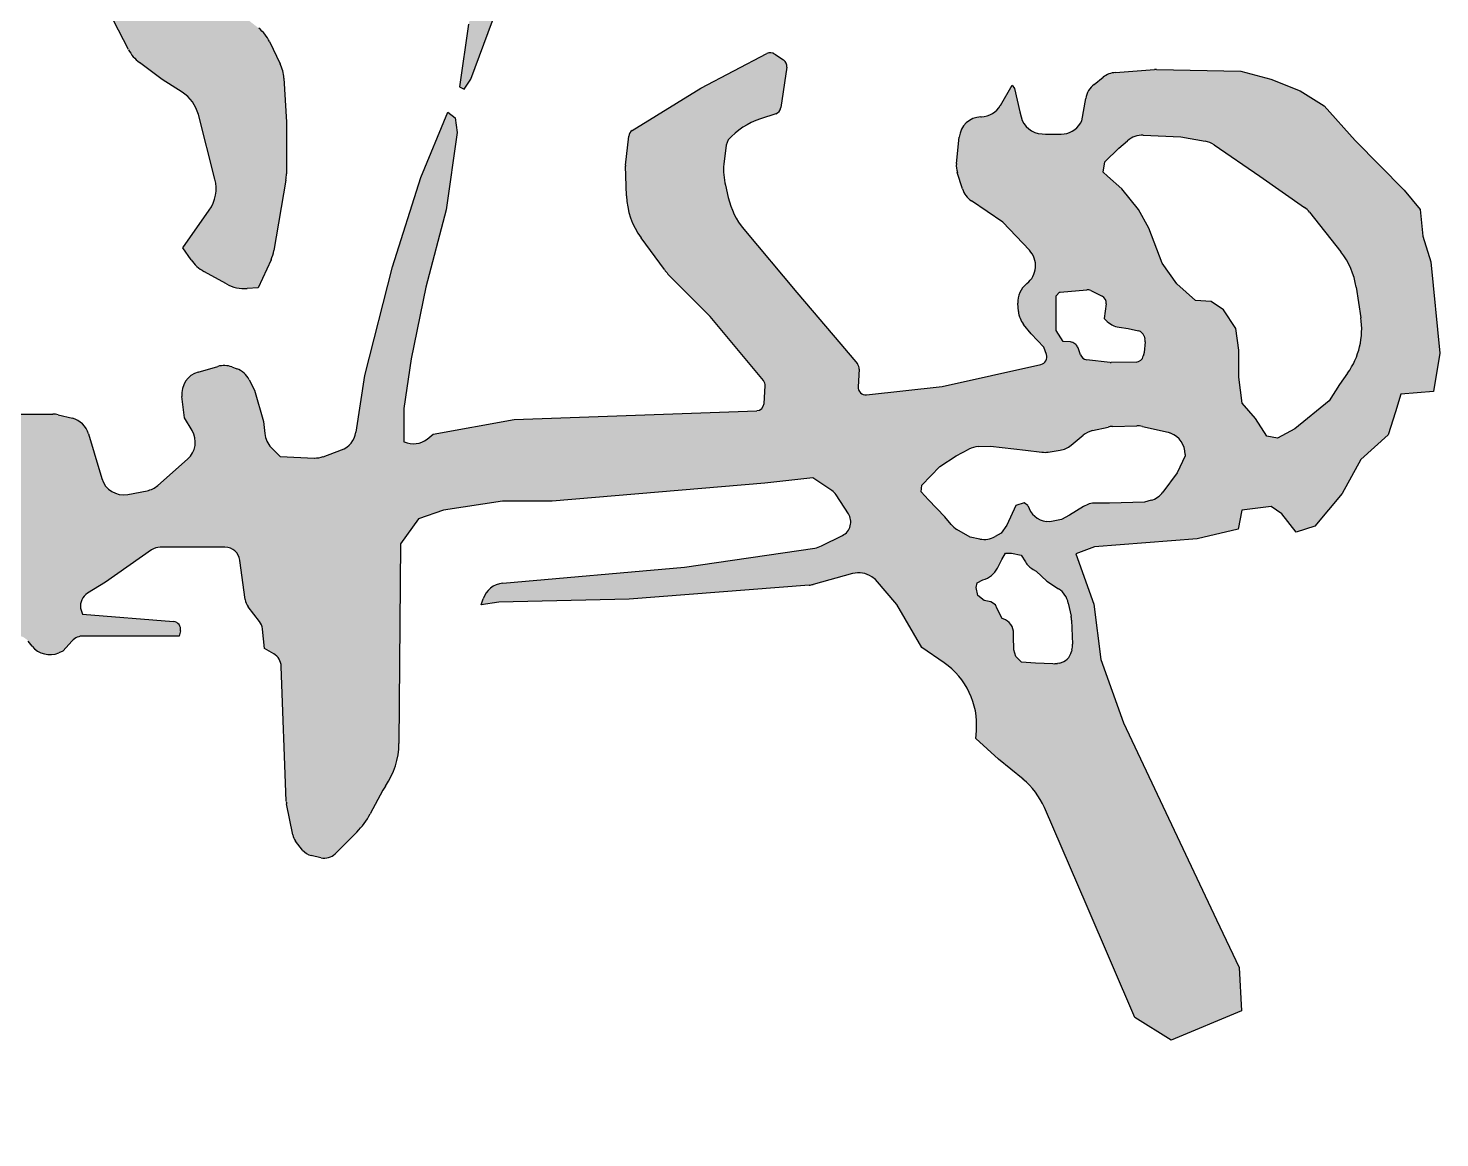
# Model space of a CAD drawing. Extents: x 1036631 to 1215829, y 649019 to 896649.
# Drawn here: x 1153888.8 to 1154285.7, y 812659.8 to 812971.8 of the extents above; entities that cross this region are included whole.
import ezdxf

# ---------------------------------------------------------------- set-up
doc = ezdxf.new("R2010")
doc.units = 0
doc.header["$LTSCALE"] = 1000
doc.header["$MEASUREMENT"] = 0
doc.layers.add('签名', color=7, linetype='Continuous')

msp = doc.modelspace()

# ---------------------------------------------------------------- hatches: boundary and pattern name
at = {"layer": '签名'}
h = msp.add_hatch(color=4, dxfattribs=at)
h.paths.add_polyline_path([(1153819.82, 813281.58), (1153833.37, 813279.76), (1153840.92, 813276.89), (1153847.18, 813273.51), (1153849.26, 813269.34), (1153849.78, 813264.4), (1153850.04, 813259.97), (1153850.04, 813258.93), (1153852.39, 813261.02), (1153855.77, 813266.22), (1153859.68, 813272.21), (1153858.12, 813278.97), (1153856.29, 813281.71, 0.161293), (1153845.76, 813289.93), (1153841.44, 813291.47), (1153824.77, 813296.41), (1153802.6, 813301.83, -0.055927), (1153798.15, 813303.46), (1153788.66, 813308.21, -0.036786), (1153785.98, 813309.8), (1153780.65, 813313.53, 0.116967), (1153771.53, 813317.14, 0.125161), (1153770.5, 813316.96), (1153765.02, 813314.45, 0.089225), (1153764.41, 813314.02, -0.045924), (1153764.7, 813314.27), (1153761.4, 813312, 0.195275), (1153760.52, 813310.66), (1153760.18, 813308.94, 0.293872), (1153761.02, 813306.8), (1153764.6, 813304.22), (1153768.24, 813302.92), (1153772.15, 813299.01), (1153773.48, 813289.71, 0.040442), (1153773.45, 813289.37, 0.74192), (1153777.34, 813288.19), (1153778.66, 813290.17), (1153784.39, 813291.99), (1153790.13, 813290.95), (1153794.55, 813287.82), (1153799.54, 813283.55, 0.146226), (1153800.65, 813283.06), (1153810.18, 813281.84)])
h.paths.add_polyline_path([(1153977.49, 813051.26, -0.224051), (1153981.45, 813043.1), (1153981.66, 813024.84, 0.252735), (1153986.56, 813016.01), (1153990.91, 813013.23), (1153995.09, 813013.64, 0.405395), (1154004.63, 813024.95), (1154003.9, 813035.43), (1154011.98, 813037.74), (1154014.29, 813038.89), (1154006.5, 813043.21), (1154005.05, 813048.98), (1154005.29, 813059.46, 0.116113), (1154004.28, 813064.22), (1153998.99, 813075.44, 0.062977), (1153997.56, 813077.69), (1153991.39, 813085.14, 0.230474), (1153982.92, 813088.98), (1153975.04, 813088.77), (1153972.54, 813088.11, 0.141943), (1153967.46, 813085.08), (1153960.64, 813077.74, 0.175293), (1153957.8, 813071.09), (1153957.73, 813069.74), (1153958.6, 813065.99), (1153959.17, 813065.99)])
h.paths.add_polyline_path([(1153960.7, 812957.81, 0.097987), (1153959.67, 812961.8), (1153956.67, 812968.05, 0.115547), (1153953.63, 812971.83), (1153942.28, 812980.69), (1153929.39, 812986.92), (1153923.24, 812987.03), (1153917.75, 812984.01), (1153912.76, 812974.04), (1153917.05, 812965.8, 0.112428), (1153920.1, 812962.2), (1153926.48, 812957.42), (1153932.08, 812953.86, -0.190711), (1153936.67, 812947.53), (1153941.32, 812929.38, -0.218827), (1153939.73, 812920.65), (1153932.3, 812910.05), (1153934.63, 812906.68, 0.115033), (1153938.21, 812903.44), (1153944.53, 812899.93, 0.14431), (1153950.4, 812898.62), (1153953.51, 812898.83), (1153957.1, 812906.71, 0.064737), (1153957.9, 812909.33), (1153961.26, 812929.11, 0.042109), (1153961.41, 812930.89), (1153961.41, 812945.37)])
h.paths.add_polyline_path([(1153861.5, 812704.86, 0.133698), (1153862.8, 812706.67), (1153865.1, 812712.82), (1153864.85, 812719.56), (1153864.85, 812722.13), (1153862.77, 812723.35), (1153858.11, 812723.6), (1153849.54, 812723.47), (1153845.58, 812723.85, -0.296761), (1153841.96, 812726.74), (1153841.08, 812729.35), (1153839, 812729.35), (1153837.07, 812726.36, -0.111035), (1153835.74, 812725.05), (1153833, 812723.35), (1153828.18, 812718.02, -0.159662), (1153825.88, 812716.71), (1153822.46, 812716.01), (1153813.89, 812716.74), (1153813.79, 812716.29), (1153813.6, 812712.18), (1153813.99, 812708.66), (1153816.93, 812705.52), (1153821.43, 812701.02), (1153823.98, 812701.21), (1153826.53, 812703.17), (1153828.68, 812702.39), (1153830.84, 812699.65), (1153831.62, 812695.34), (1153831.07, 812684.68, 0.22558), (1153832.47, 812681.31), (1153837.31, 812676.93), (1153839.46, 812677.33), (1153844.36, 812683.79), (1153850.08, 812688.93, 0.121444), (1153851.23, 812690.61), (1153853.95, 812697.97, -0.134274), (1153855.26, 812699.79)])
h = msp.add_hatch(color=4, dxfattribs=at)
h.paths.add_polyline_path([(1154057.65, 812941.47, -0.231178), (1154058.65, 812943.05), (1154077.96, 812954.93), (1154096.53, 812964.69, -0.274551), (1154098.7, 812964.58), (1154101.19, 812962.92, -0.290357), (1154102.11, 812960.84), (1154100.43, 812949.49, -0.282713), (1154099, 812947.78), (1154094.68, 812946.34, 0.12974), (1154085.61, 812940.41), (1154085.07, 812938.97), (1154084.36, 812933.61, 0.07073), (1154084.85, 812927.65), (1154085.64, 812924.19, 0.118418), (1154090.04, 812915.29), (1154104.9, 812897.47), (1154117.33, 812882.98), (1154121.97, 812877.42, -0.191696), (1154122.46, 812875.92), (1154122.15, 812871, 0.465128), (1154124.5, 812868.76), (1154145.83, 812871.07), (1154173.54, 812877.28, 0.44834), (1154175.09, 812880.05), (1154174.35, 812882.15), (1154170.86, 812885.89), (1154168.68, 812888.54, -0.157491), (1154167.24, 812892.18), (1154167.09, 812894.51, -0.24693), (1154169.5, 812899.93), (1154169.63, 812900.02, 0.440579), (1154170.32, 812909.4), (1154162.88, 812917.29), (1154154.01, 812923.27, -0.170294), (1154151.49, 812926.65), (1154150.05, 812931.24, -0.102372), (1154149.8, 812933.81), (1154150.58, 812941.19, -0.373734), (1154156.69, 812946.9), (1154156.83, 812946.9, 0.254103), (1154162.07, 812949.99), (1154165.44, 812955.78), (1154166.14, 812954.88), (1154167.59, 812948.36), (1154167.96, 812946.9, 0.331647), (1154173.87, 812942.09), (1154174.86, 812942.04), (1154179.23, 812942.04, 0.263355), (1154184.7, 812945.13), (1154185.08, 812945.78), (1154186.17, 812952.1, -0.184975), (1154188.5, 812956.02), (1154191.04, 812958.03, -0.149598), (1154194.51, 812959.39), (1154205.79, 812960.24), (1154229.73, 812959.74), (1154238.21, 812957.49), (1154246.44, 812954.25), (1154253.18, 812950.02), (1154261.91, 812940.3), (1154275.72, 812926.32), (1154280.21, 812920.84), (1154280.95, 812913.36), (1154283.2, 812906.14), (1154285.7, 812880.41), (1154283.95, 812869.69), (1154274.72, 812868.95), (1154273.23, 812863.96), (1154271.23, 812857.48), (1154263.5, 812850.5), (1154258.26, 812841.03), (1154250.53, 812831.81), (1154245.29, 812830.07), (1154241.3, 812835.3), (1154238.31, 812837.29), (1154230.08, 812836.3), (1154229, 812830.99), (1154217.53, 812828.25), (1154188.6, 812826.01), (1154183.36, 812824.01), (1154188.41, 812809.87), (1154190.4, 812794.33), (1154196.74, 812776.53), (1154222.91, 812721.05), (1154229.29, 812707.65), (1154229.93, 812695.54), (1154210.15, 812687.25), (1154199.94, 812693.62), (1154186.53, 812724.87), (1154174.53, 812752.68, 0.119239), (1154168.52, 812760.66), (1154161.64, 812766.32), (1154155.26, 812772.06), (1154155.43, 812774.28, 0.267055), (1154146.32, 812793.41), (1154140.09, 812797.71), (1154133.06, 812809.75), (1154127.04, 812816.77), (1154125.99, 812817.52, 0.225942), (1154120.6, 812818.47), (1154109.56, 812815.43, -0.047725), (1154108.36, 812815.22), (1154057.77, 812811.25), (1154021.1, 812810.39), (1154016.2, 812809.65), (1154016.73, 812811.33, -0.302854), (1154022.25, 812815.76), (1154073.33, 812820.28), (1154109.96, 812825.65, 0.079622), (1154111.89, 812826.26), (1154117.76, 812829.19, 0.447831), (1154119.42, 812835.31), (1154115.97, 812840.61, 0.101957), (1154114.76, 812841.83), (1154109.47, 812845.36), (1154095.92, 812843.86), (1154036.18, 812838.84), (1154022.13, 812838.84), (1154005.56, 812836.33), (1153998.53, 812833.83), (1153993.51, 812826.8), (1153993.06, 812770.65, -0.1506), (1153989.28, 812758.72), (1153988.49, 812757.59), (1153984.98, 812750.91, -0.07539), (1153981.2, 812745.78), (1153975.1, 812739.69, -0.258442), (1153971.14, 812738.55), (1153968.38, 812739.19, -0.172364), (1153965.98, 812740.72), (1153964.01, 812743.25, -0.116492), (1153963.2, 812745.03), (1153961.39, 812754.07), (1153959.97, 812792.36, 0.257654), (1153957.85, 812795.88), (1153955.25, 812797.39), (1153954.67, 812802.88, 0.137932), (1153953.82, 812805.02), (1153950.66, 812809.15, -0.130882), (1153949.82, 812811.17), (1153948.35, 812822.19, 0.375873), (1153944.14, 812825.88), (1153925.96, 812825.88, 0.153785), (1153923.53, 812825.11), (1153910.54, 812816.03), (1153905.52, 812812.92, 0.298099), (1153903.55, 812808.7), (1153904.13, 812807.08), (1153929.71, 812804.95, -0.449386), (1153931.62, 812802.41), (1153931.31, 812800.9), (1153904.32, 812800.9, 0.210128), (1153901.19, 812799.53), (1153898.58, 812796.68), (1153897.45, 812796.19, -0.340919), (1153889.9, 812798.08), (1153888.83, 812799.43, 0.210758), (1153885.8, 812801.04), (1153880.49, 812801.42, -0.201903), (1153876.08, 812803.66), (1153872.36, 812808.05, -0.259318), (1153871.15, 812814.12), (1153871.73, 812815.91, -0.264412), (1153879.47, 812823), (1153885.91, 812824.47), (1153886.42, 812825.62, 0.42547), (1153885.26, 812828.45), (1153882.72, 812829.47, 0.080244), (1153878.14, 812830.11), (1153867.95, 812829.74), (1153808.69, 812829.06), (1153762.23, 812825.19), (1153741.32, 812823.86, 0.145884), (1153739.04, 812823.02), (1153709, 812800.52), (1153684.36, 812783.99), (1153654.08, 812761.13), (1153614.31, 812734.05), (1153602.12, 812724.64, 0.151784), (1153599.95, 812721.55), (1153598.82, 812718.06), (1153598.82, 812715.21, 0.121298), (1153599.55, 812712.25), (1153601.38, 812710.15), (1153604.97, 812709.23), (1153608.75, 812709.32, 0.108689), (1153617.62, 812711.48), (1153623.61, 812714.41), (1153667.25, 812734.44), (1153719.85, 812758.51), (1153764.58, 812776.68), (1153783.26, 812780.61), (1153811.28, 812782.09), (1153818.03, 812781.73, -0.148728), (1153822.68, 812780.05), (1153826.87, 812776.91, -0.11645), (1153829.38, 812773.91), (1153832.41, 812767.84), (1153822.91, 812766.38, 0.187953), (1153817.56, 812763.29), (1153806.97, 812750.06, 0.102525), (1153805.41, 812746.99), (1153802.92, 812737.88), (1153791.66, 812737.88, 0.144191), (1153787.05, 812736.53), (1153735.09, 812703.01), (1153685.88, 812674.09, 0.063491), (1153684.18, 812672.77), (1153675.11, 812663.71, -0.080592), (1153672.9, 812662.12), (1153670.06, 812660.7, -0.178905), (1153664.2, 812660.06), (1153662.01, 812663.63), (1153659.64, 812670.65, -0.27945), (1153661.42, 812679.28), (1153664.3, 812682.38), (1153677.85, 812686.44, 0.073381), (1153680.1, 812687.49), (1153745.9, 812731.01), (1153769.04, 812747.05, 0.06755), (1153770.72, 812748.59), (1153774.22, 812752.78), (1153774.42, 812753.95, 0.305341), (1153767.74, 812757.23), (1153765.07, 812757.04), (1153720.83, 812737.39), (1153643.06, 812703.94), (1153620.58, 812695.4, -0.052637), (1153616.27, 812694.27), (1153603.15, 812692.25, -0.090596), (1153595.51, 812692.46), (1153586.65, 812694.34, -0.085038), (1153579.98, 812697), (1153576.28, 812699.26, -0.181064), (1153573.52, 812702.78), (1153571.87, 812708, -0.147202), (1153571.82, 812711.68), (1153573.85, 812718.79, -0.109427), (1153575.17, 812721.21), (1153586.62, 812734.42, -0.048018), (1153587.51, 812735.26), (1153623.4, 812763.37), (1153654.37, 812784.49), (1153663.98, 812792.1, 0.298156), (1153665.45, 812796.51), (1153663.7, 812803.15), (1153660.26, 812807.08), (1153648.47, 812808.07), (1153516.61, 812791.89), (1153443.75, 812784.01), (1153283.74, 812770.97, -0.291644), (1153279.71, 812773.11), (1153268.76, 812792.36), (1153268.76, 812793.94, -0.383842), (1153272.56, 812798.17), (1153296.77, 812800.71), (1153483.07, 812809.06), (1153610.99, 812822.86), (1153656.71, 812826.3), (1153658.53, 812831.23), (1153657.15, 812849.83), (1153649.08, 812874.03), (1153641.66, 812883.3), (1153631.23, 812897.01, -0.101619), (1153629.38, 812900.86), (1153628, 812906.35, -0.109256), (1153627.88, 812910.94), (1153629.3, 812918.34, -0.280752), (1153636.74, 812926.52), (1153638.41, 812927.02, -0.126758), (1153643.71, 812927.2), (1153648.88, 812926.05, -0.15474), (1153654.44, 812922.83), (1153663.36, 812913.01, -0.081557), (1153665.24, 812910.12), (1153668.06, 812903.67, -0.093443), (1153668.95, 812899.83), (1153669.49, 812886.39), (1153673.81, 812861.05), (1153680.16, 812835.69, 0.390931), (1153684.98, 812832.53), (1153704.12, 812835.71), (1153719.49, 812843.68, 0.171134), (1153721.42, 812845.74), (1153727.62, 812859.81), (1153746.17, 812888.24), (1153755, 812905.88, 0.116513), (1153755.45, 812907.78), (1153755.45, 812920.69, 0.107138), (1153755.07, 812922.45), (1153753.35, 812926.23, 0.523435), (1153746.48, 812927.47), (1153739.47, 812920.48, -0.18265), (1153736.74, 812919.24), (1153728.41, 812918.72, -0.340063), (1153724.11, 812921.62), (1153722.92, 812925.19, 0.294066), (1153719.33, 812928.07), (1153716.05, 812928.42, 0.133568), (1153705.04, 812926.64), (1153703.5, 812925.93), (1153694.09, 812920.71, 0.220074), (1153691.98, 812917.83), (1153690.03, 812908.07, -0.080659), (1153689.55, 812906.8), (1153682.47, 812894.42), (1153680.78, 812895.77, -0.201849), (1153679.2, 812898.67), (1153677.01, 812920.53, -0.240558), (1153677.72, 812922.33), (1153687.32, 812930.86, 0.21433), (1153688.04, 812932.45), (1153688.04, 812935.15, 0.280337), (1153686.89, 812937.03), (1153653.41, 812954.36), (1153629.8, 812968.75, 0.156534), (1153626.01, 812969.66), (1153616.31, 812968.94, -0.46076), (1153611.76, 812973.53), (1153612.85, 812986.72, -0.064651), (1153615.15, 812997.41), (1153621.99, 813023.64), (1153631.73, 813061.07), (1153643.21, 813106.18), (1153645.45, 813117.85), (1153632.42, 813116.55, -0.064936), (1153621.43, 813116.88), (1153611.14, 813118.54, -0.080775), (1153604.67, 813120.69), (1153599.95, 813123.16, -0.135752), (1153591.68, 813130.9), (1153591.44, 813131.29, -0.154043), (1153588.36, 813143.7), (1153588.48, 813145.71, -0.136703), (1153589.23, 813147.87), (1153594.12, 813154.93), (1153595.28, 813155.22, -0.279334), (1153599.49, 813153.94), (1153608.48, 813143.93), (1153621.24, 813137.76), (1153633.77, 813135.26, 0.141167), (1153645.49, 813136.23), (1153647.93, 813137.98), (1153650.83, 813142.17, 0.122029), (1153651.28, 813144.16), (1153650.61, 813174.91, 0.13949), (1153647.18, 813186.03), (1153642.66, 813192.98), (1153639.3, 813196.56, 0.109197), (1153631.72, 813201.72), (1153625.78, 813204.09, -0.674227), (1153629.58, 813224.07), (1153636.32, 813223.75, -0.092395), (1153645.82, 813220.66), (1153652.93, 813216.64, -0.067551), (1153657.48, 813213.18), (1153667.38, 813203.29), (1153667.84, 813202.66, -0.157847), (1153671.95, 813190.24), (1153672.3, 813140.37, 0.507739), (1153675.08, 813138.36), (1153692.49, 813144.04), (1153732.02, 813154.33), (1153735.53, 813155.65, 0.285141), (1153749.18, 813173.42), (1153749.46, 813176.2), (1153743.09, 813188.92), (1153742.93, 813191.77, -0.404917), (1153748.71, 813198.49), (1153753.47, 813198.92, -0.059906), (1153755, 813198.88), (1153761.97, 813197.83, -0.217925), (1153766.41, 813194.94), (1153770.33, 813188.73, -0.127757), (1153771.31, 813185.68), (1153771.75, 813177.79), (1153772, 813175.9, 0.45192), (1153779.96, 813170.59), (1153792.08, 813173.81, 0.061267), (1153796.89, 813175.75), (1153805.57, 813180.55, -0.126968), (1153815.85, 813183.2), (1153848.73, 813183.2, 0.329734), (1153850.76, 813184.71), (1153854.83, 813198.02), (1153859.83, 813184.17, 0.229531), (1153861.16, 813182.88), (1153863.32, 813182.16, -0.382276), (1153864.73, 813179.7), (1153862.84, 813170.92, -0.203047), (1153861.89, 813169.56), (1153856.07, 813165.93), (1153844.95, 813159.75), (1153829.3, 813154.41), (1153807.48, 813150.29), (1153796.78, 813150.29), (1153787.67, 813150.62, 0.112418), (1153783.03, 813149.73), (1153780.08, 813148.44, 0.326044), (1153778.82, 813146.28), (1153780.7, 813127.92), (1153779.46, 813120.11), (1153776.56, 813115.37, 0.328096), (1153776.99, 813110.35), (1153780.7, 813106.12), (1153790.14, 813071.91, 0.053255), (1153790.47, 813071.07), (1153805.4, 813042.52), (1153817.26, 813023.43), (1153827.34, 813007.7, 0.098742), (1153828.49, 813006.5), (1153842.94, 812996.45), (1153865.54, 812975.93, 0.218816), (1153868.92, 812974.85), (1153870.55, 812975.06, -0.291918), (1153874.68, 812973.09), (1153875.8, 812971.3, -0.158896), (1153876.43, 812968.75), (1153875.87, 812960.92), (1153881.14, 812962.89), (1153870.61, 812951.7), (1153870.16, 812949.04, -0.240188), (1153864.43, 812941.29), (1153860.46, 812940.77), (1153841.22, 812940.77), (1153813.05, 812938.46), (1153796.88, 812938), (1153790.42, 812936.15), (1153789.02, 812924.51), (1153780.7, 812909.28), (1153770.08, 812896.36), (1153766.85, 812890.36), (1153761.43, 812878.36, -0.059303), (1153758.83, 812874.06), (1153749.98, 812862.69, 0.096023), (1153746.32, 812855.48), (1153744.68, 812849.75), (1153746.99, 812846.52), (1153753.46, 812845.13), (1153795.82, 812851.19), (1153815.53, 812852.93, 0.368288), (1153821.32, 812858.82), (1153821.39, 812859.76, -0.287337), (1153825.38, 812865.22), (1153827.5, 812866.07, -0.1299), (1153830.73, 812866.47), (1153849.86, 812863.84), (1153868.51, 812863.32), (1153895.7, 812863.32, -0.061275), (1153897.25, 812863.13), (1153901.23, 812862.13, -0.265952), (1153905.8, 812857.75), (1153907.36, 812852.45), (1153909.5, 812845.2, 0.385739), (1153916.8, 812840.74), (1153922.23, 812841.77, 0.134429), (1153925.25, 812843.25), (1153933.64, 812850.65, 0.361907), (1153934.89, 812858.71), (1153932.75, 812862.29), (1153932.04, 812868.27, -0.367837), (1153936.62, 812875.15), (1153942.16, 812876.73, -0.157947), (1153946.08, 812876.59), (1153947.45, 812876.09, -0.191883), (1153950.98, 812872.95), (1153952.43, 812870.05), (1153955.02, 812861.25), (1153955.33, 812857.86, 0.175535), (1153957.17, 812853.92), (1153959.68, 812851.42), (1153969.27, 812850.96, 0.100406), (1153971.77, 812851.34), (1153976.89, 812853.23, 0.271742), (1153980.99, 812858.22), (1153983.51, 812874.19), (1153991.28, 812904.73), (1153999.22, 812929.86), (1154006.82, 812948.21), (1154008.89, 812946.66), (1154009.41, 812942.51), (1154006.3, 812920.77), (1154000.61, 812899.04), (1153996.46, 812878.85), (1153994.39, 812864.87), (1153994.39, 812855.56, 0.280775), (1154000.98, 812856.31), (1154002.68, 812857.63), (1154025.47, 812861.77), (1154093.66, 812864.27, 0.384258), (1154095.71, 812866.25), (1154096.04, 812871.26, 0.192772), (1154095.55, 812872.76), (1154080.56, 812890.74), (1154069.79, 812901.5, -0.038185), (1154067.68, 812903.96), (1154061.12, 812912.89, -0.150784), (1154057.02, 812924.73), (1154056.73, 812933.19)])
h.paths.add_polyline_path([(1153751.31, 813138.05), (1153752.81, 813131.13), (1153751.7, 813104.43), (1153744, 813059.8), (1153733.22, 813019.03), (1153718.59, 812977.48), (1153705.5, 812957.48), (1153687.79, 812966.71), (1153669.31, 812975.17), (1153637.76, 812988.88, -0.411776), (1153635.54, 812994.44), (1153644.67, 813015.95), (1153653.14, 813042.11), (1153663.15, 813080.58), (1153667.77, 813102.89), (1153673.16, 813115.97), (1153678.79, 813117.9), (1153698.65, 813121.81), (1153717.3, 813129.63), (1153733.85, 813135.04), (1153747.39, 813138.65)], flags=16)
h.paths.add_polyline_path([(1153771.83, 813088.96), (1153773.69, 813088.43), (1153777.4, 813081.8), (1153780.32, 813066.15), (1153792.01, 813039.36), (1153808.33, 813004.75, 0.039662), (1153809.16, 813003.29), (1153820.1, 812987.28), (1153830.19, 812969.24), (1153835.23, 812960.49), (1153833.38, 812958.63), (1153816.65, 812957.83), (1153796.29, 812955.66), (1153757.08, 812958.84, 0.081589), (1153755.71, 812958.73), (1153743.09, 812955.57, 0.183834), (1153740.61, 812953.85), (1153739.09, 812951.63, -0.12786), (1153735.07, 812948.11), (1153729.57, 812945.37), (1153724.26, 812947.22), (1153723.57, 812951.73), (1153724.11, 812958.2), (1153731.13, 812973.31), (1153741.39, 812992.73), (1153751.11, 813014.85), (1153760.29, 813038.59), (1153766.76, 813065.02), (1153768.38, 813086.6), (1153769.44, 813088.7)], flags=16)
h.paths.add_polyline_path([(1154191.57, 812934.25), (1154195.45, 812938.06), (1154197.9, 812940.19, -0.191823), (1154202.35, 812941.73), (1154212.93, 812941.26), (1154219.74, 812940.05, -0.10674), (1154222.23, 812939.03), (1154235.08, 812930.2), (1154247.71, 812921.42, -0.07439), (1154249.08, 812920.13), (1154257.89, 812908.92, -0.129106), (1154262.19, 812899.02), (1154263.51, 812890.43, -0.195793), (1154259.8, 812874.85), (1154257.52, 812871.67), (1154254.61, 812867.01), (1154244.99, 812859.14), (1154240.04, 812856.52), (1154237.12, 812857.11), (1154233.92, 812862.06), (1154230.13, 812866.42), (1154229.25, 812873.71), (1154229.25, 812881.28), (1154228.38, 812887.39), (1154224.88, 812892.63), (1154221.38, 812894.96), (1154217.01, 812895.25), (1154211.77, 812899.91), (1154207.69, 812905.74), (1154203.9, 812915.64), (1154200.98, 812920.88), (1154196.32, 812926.7), (1154192.24, 812930.2), (1154191.03, 812931.36)], flags=16)
h.paths.add_polyline_path([(1154177.86, 812896.54), (1154178.76, 812897.62), (1154178.94, 812897.62), (1154187.05, 812898.34), (1154190.75, 812896.49, -0.319194), (1154191.91, 812894.32), (1154191.38, 812890.23), (1154191.85, 812889.72, 0.170609), (1154195.58, 812887.73), (1154198.05, 812887.35), (1154200.98, 812886.71, -0.270894), (1154202.56, 812885.26), (1154202.92, 812884.11), (1154202.56, 812880.68), (1154202.35, 812879.65, -0.35173), (1154200.31, 812877.95), (1154193.18, 812877.8), (1154186.42, 812878.6, -0.28734), (1154184.66, 812880.01), (1154184, 812881.94, 0.155831), (1154183.22, 812882.98, 0.184917), (1154181.84, 812883.61), (1154179.84, 812883.75), (1154177.86, 812886.81), (1154177.86, 812892.03)], flags=16)
h.paths.add_polyline_path([(1154140.1, 812843.33), (1154145.15, 812848.6), (1154149.73, 812851.58), (1154153.3, 812853.44, -0.109091), (1154155.95, 812854.16), (1154159.36, 812854.33), (1154169.21, 812853.18), (1154173.83, 812852.6, 0.069308), (1154175.59, 812852.63), (1154178.93, 812853.14, 0.13629), (1154182.04, 812854.54), (1154185.42, 812857.36, -0.117467), (1154188.07, 812858.67), (1154192.43, 812859.68, -0.049761), (1154193.69, 812859.84), (1154200.5, 812860.03, -0.063156), (1154202.09, 812859.87), (1154209.33, 812858.22), (1154210.04, 812857.95, -0.311276), (1154214.14, 812851.99), (1154214.14, 812851.58), (1154211.85, 812846.77), (1154207.85, 812841.38, -0.162986), (1154204.53, 812839.07), (1154202.68, 812838.52), (1154192.82, 812838.29), (1154188.92, 812838.29, 0.140475), (1154185.54, 812837.33), (1154181.59, 812834.86), (1154179.3, 812833.71), (1154176.09, 812833.03), (1154175.11, 812833.15, -0.312011), (1154169.92, 812837.62), (1154168.86, 812838.37), (1154166.46, 812837.61), (1154163.94, 812832.11), (1154162.34, 812829.82), (1154160.67, 812828.88, -0.174687), (1154156.41, 812828.17), (1154153.63, 812828.67), (1154149.95, 812830.88, -0.082204), (1154148.36, 812832.23), (1154146.52, 812834.4), (1154141.94, 812839.21), (1154139.87, 812841.5)], flags=16)
h.paths.add_polyline_path([(1154155.67, 812815.88), (1154157.22, 812816.72, 0.21493), (1154161.32, 812819.99), (1154162.56, 812822.42), (1154163.56, 812824.21), (1154165.25, 812824.21), (1154168.03, 812823.61), (1154169.2, 812821.75, 0.120194), (1154171.36, 812819.64), (1154172.21, 812819.14), (1154175.19, 812816.36), (1154178.52, 812814.17, -0.198061), (1154181.26, 812810.16), (1154182.15, 812805.92), (1154182.42, 812798.6, -0.06461), (1154182.27, 812796.97), (1154182.18, 812796.57, -0.302829), (1154178.77, 812793.31), (1154178.24, 812793.22, -0.052243), (1154176.91, 812793.13), (1154172.01, 812793.31), (1154168.13, 812793.6), (1154166.54, 812795.19), (1154165.95, 812796.98), (1154165.84, 812801.18, 0.37754), (1154162.67, 812805.82), (1154161.27, 812808.51), (1154160.77, 812809.7), (1154159.48, 812810.49), (1154157.59, 812810.89), (1154155.8, 812812.28), (1154155.31, 812814.57)], flags=16)
msp.add_hatch(color=4, dxfattribs=at).paths.add_polyline_path([(1154103.35, 813206.18), (1154064.25, 813127.38), (1154036.36, 813057.19), (1154021.61, 813010.06), (1154012.64, 812972.94), (1154010.08, 812955.34), (1154011.36, 812954.7), (1154013.26, 812957.49), (1154033.39, 813011.89), (1154058.05, 813073.96), (1154083.19, 813128.48), (1154111.05, 813185.07), (1154116.53, 813188.27), (1154118.81, 813182.33), (1154116.99, 813151.3), (1154116.99, 813127.11), (1154120.18, 813105.2), (1154135.26, 813078.28), (1154149.87, 813058.19), (1154161.75, 813041.31), (1154165.4, 813031.27), (1154164.49, 813021.23), (1154159.01, 813003.88), (1154154.62, 812998.92), (1154145.65, 812996.04), (1154139.89, 812989), (1154140.85, 812984.84), (1154151.44, 812980.64), (1154159.12, 812980), (1154168.41, 812988.64), (1154179.94, 813003.36), (1154185.71, 813023.2), (1154183.78, 813041.76), (1154177.06, 813057.44), (1154162.97, 813076.97), (1154149.83, 813095.53), (1154140.52, 813125.1), (1154141.16, 813150.7), (1154141.78, 813192.73), (1154140.5, 813216.1), (1154135.06, 813222.82), (1154124.17, 813226.66), (1154112.64, 813224.1)])

# ---------------------------------------------------------------- linework, layer by layer
at = {"layer": '签名', "color": 4}
for p, q in [((1154013.26, 812957.49, -1062.25), (1154033.39, 813011.89, -1062.25)), ((1153917.05, 812965.8, -1062.25), (1153912.76, 812974.04, -1062.25)), ((1154012.64, 812972.94, -1062.25), (1154010.08, 812955.34, -1062.25)), ((1153956.67, 812968.05, -1062.25), (1153959.67, 812961.8, -1062.25)), ((1153926.48, 812957.42, -1062.25), (1153920.1, 812962.2, -1062.25)), ((1154077.96, 812954.93, -1062.25), (1154096.53, 812964.69, -1062.25)), ((1154098.7, 812964.58, -1062.25), (1154101.19, 812962.92, -1062.25)), ((1153932.08, 812953.86, -1062.25), (1153926.48, 812957.42, -1062.25)), ((1153960.7, 812957.81, -1062.25), (1153961.41, 812945.37, -1062.25)), ((1154011.36, 812954.7, -1062.25), (1154013.26, 812957.49, -1062.25)), ((1154102.11, 812960.84, -1062.25), (1154100.43, 812949.49, -1062.25)), ((1154188.5, 812956.02, -1062.25), (1154191.04, 812958.03, -1062.25)), ((1154194.51, 812959.39, -1062.25), (1154205.48, 812960.21, -1062.25)), ((1154206.09, 812960.23, -1062.25), (1154229.73, 812959.74, -1062.25)), ((1154229.73, 812959.74, -1062.25), (1154238.21, 812957.49, -1062.25)), ((1154238.21, 812957.49, -1062.25), (1154246.44, 812954.25, -1062.25)), ((1154010.08, 812955.34, -1062.25), (1154011.36, 812954.7, -1062.25)), ((1154058.65, 812943.05, -1062.25), (1154077.96, 812954.93, -1062.25)), ((1154162.15, 812950.13, -1062.25), (1154165.44, 812955.78, -1062.25)), ((1154165.44, 812955.78, -1062.25), (1154166.14, 812954.88, -1062.25)), ((1154166.14, 812954.88, -1062.25), (1154167.59, 812948.36, -1062.25)), ((1154246.44, 812954.25, -1062.25), (1154253.18, 812950.02, -1062.25)), ((1154185.08, 812945.78, -1062.25), (1154186.17, 812952.1, -1062.25)), ((1154253.18, 812950.02, -1062.25), (1154261.91, 812940.3, -1062.25)), ((1153941.32, 812929.38, -1062.25), (1153936.67, 812947.53, -1062.25)), ((1153999.22, 812929.86, -1062.25), (1154006.82, 812948.21, -1062.25)), ((1154006.82, 812948.21, -1062.25), (1154008.89, 812946.66, -1062.25)), ((1154008.89, 812946.66, -1062.25), (1154009.41, 812942.51, -1062.25)), ((1154099, 812947.78, -1062.25), (1154094.68, 812946.34, -1062.25)), ((1154156.69, 812946.9, -1062.25), (1154156.83, 812946.9, -1062.25)), ((1154167.59, 812948.36, -1062.25), (1154167.96, 812946.9, -1062.25)), ((1154184.7, 812945.13, -1062.25), (1154185.08, 812945.78, -1062.25)), ((1153961.41, 812945.37, -1062.25), (1153961.41, 812930.89, -1062.25)), ((1154009.41, 812942.51, -1062.25), (1154006.3, 812920.77, -1062.25)), ((1154056.74, 812933.34, -1062.25), (1154057.65, 812941.47, -1062.25)), ((1154173.87, 812942.09, -1062.25), (1154174.86, 812942.04, -1062.25)), ((1154174.86, 812942.04, -1062.25), (1154179.23, 812942.04, -1062.25)), ((1154202.35, 812941.73, -1062.25), (1154212.93, 812941.26, -1062.25)), ((1154085.07, 812938.97, -1062.25), (1154084.36, 812933.61, -1062.25)), ((1154085.61, 812940.41, -1062.25), (1154085.07, 812938.97, -1062.25)), ((1154149.8, 812933.81, -1062.25), (1154150.58, 812941.19, -1062.25)), ((1154191.57, 812934.25, -1062.25), (1154195.45, 812938.06, -1062.25)), ((1154195.45, 812938.06, -1062.25), (1154197.9, 812940.19, -1062.25)), ((1154212.93, 812941.26, -1062.25), (1154219.74, 812940.05, -1062.25)), ((1154222.23, 812939.03, -1062.25), (1154235.08, 812930.2, -1062.25)), ((1154261.91, 812940.3, -1062.25), (1154275.72, 812926.32, -1062.25)), ((1154191.03, 812931.36, -1062.25), (1154191.57, 812934.25, -1062.25)), ((1153991.28, 812904.73, -1062.25), (1153999.22, 812929.86, -1062.25)), ((1153999.22, 812929.86, -1062.25), (1153999.22, 812929.86, -1062.25)), ((1154057.02, 812924.73, -1062.25), (1154056.73, 812933.03, -1062.25)), ((1154151.49, 812926.65, -1062.25), (1154150.05, 812931.24, -1062.25)), ((1154192.24, 812930.2, -1062.25), (1154191.03, 812931.36, -1062.25)), ((1154196.32, 812926.7, -1062.25), (1154192.24, 812930.2, -1062.25)), ((1154235.08, 812930.2, -1062.25), (1154247.71, 812921.42, -1062.25)), ((1153961.26, 812929.11, -1062.25), (1153957.9, 812909.33, -1062.25)), ((1154084.85, 812927.65, -1062.25), (1154085.64, 812924.19, -1062.25)), ((1154200.98, 812920.88, -1062.25), (1154196.32, 812926.7, -1062.25)), ((1154275.72, 812926.32, -1062.25), (1154280.21, 812920.84, -1062.25)), ((1154162.88, 812917.29, -1062.25), (1154154.01, 812923.27, -1062.25)), ((1153932.3, 812910.05, -1062.25), (1153939.73, 812920.65, -1062.25)), ((1154006.3, 812920.77, -1062.25), (1154000.61, 812899.04, -1062.25)), ((1154203.9, 812915.64, -1062.25), (1154200.98, 812920.88, -1062.25)), ((1154249.08, 812920.13, -1062.25), (1154257.89, 812908.92, -1062.25)), ((1154280.21, 812920.84, -1062.25), (1154280.95, 812913.36, -1062.25)), ((1154090.04, 812915.29, -1062.25), (1154104.9, 812897.47, -1062.25)), ((1154170.32, 812909.4, -1062.25), (1154162.88, 812917.29, -1062.25)), ((1154207.69, 812905.74, -1062.25), (1154203.9, 812915.64, -1062.25)), ((1153934.63, 812906.68, -1062.25), (1153932.3, 812910.05, -1062.25)), ((1154067.68, 812903.96, -1062.25), (1154061.12, 812912.89, -1062.25)), ((1154280.95, 812913.36, -1062.25), (1154283.2, 812906.14, -1062.25)), ((1153957.1, 812906.71, -1062.25), (1153953.51, 812898.83, -1062.25)), ((1154211.77, 812899.91, -1062.25), (1154207.69, 812905.74, -1062.25)), ((1154283.2, 812906.14, -1062.25), (1154285.7, 812880.41, -1062.25)), ((1153944.53, 812899.93, -1062.25), (1153938.21, 812903.44, -1062.25)), ((1153983.51, 812874.19, -1062.25), (1153991.28, 812904.73, -1062.25)), ((1153953.51, 812898.83, -1062.25), (1153950.4, 812898.62, -1062.25)), ((1154000.61, 812899.04, -1062.25), (1153996.46, 812878.85, -1062.25)), ((1154080.56, 812890.74, -1062.25), (1154069.79, 812901.5, -1062.25)), ((1154169.5, 812899.93, -1062.25), (1154169.63, 812900.02, -1062.25)), ((1154178.94, 812897.62, -1062.25), (1154186.45, 812898.29, -1062.25)), ((1154187.59, 812898.07, -1062.25), (1154190.75, 812896.49, -1062.25)), ((1154217.01, 812895.25, -1062.25), (1154211.77, 812899.91, -1062.25)), ((1154262.19, 812899.02, -1062.25), (1154263.51, 812890.43, -1062.25)), ((1154104.9, 812897.47, -1062.25), (1154117.33, 812882.98, -1062.25)), ((1154167.24, 812892.18, -1062.25), (1154167.09, 812894.51, -1062.25)), ((1154177.86, 812896.54, -1062.25), (1154178.76, 812897.62, -1062.25)), ((1154177.86, 812892.03, -1062.25), (1154177.86, 812896.54, -1062.25)), ((1154178.76, 812897.62, -1062.25), (1154178.94, 812897.62, -1062.25)), ((1154191.91, 812894.32, -1062.25), (1154191.38, 812890.23, -1062.25)), ((1154221.38, 812894.96, -1062.25), (1154217.01, 812895.25, -1062.25)), ((1154224.88, 812892.63, -1062.25), (1154221.38, 812894.96, -1062.25)), ((1154095.55, 812872.76, -1062.25), (1154080.56, 812890.74, -1062.25)), ((1154177.86, 812886.81, -1062.25), (1154177.86, 812892.03, -1062.25)), ((1154191.38, 812890.23, -1062.25), (1154191.85, 812889.72, -1062.25)), ((1154228.38, 812887.39, -1062.25), (1154224.88, 812892.63, -1062.25)), ((1154170.86, 812885.89, -1062.25), (1154168.68, 812888.54, -1062.25)), ((1154174.35, 812882.15, -1062.25), (1154170.86, 812885.89, -1062.25)), ((1154179.84, 812883.75, -1062.25), (1154177.86, 812886.81, -1062.25)), ((1154195.58, 812887.73, -1062.25), (1154198.05, 812887.35, -1062.25)), ((1154198.05, 812887.35, -1062.25), (1154200.98, 812886.71, -1062.25)), ((1154229.25, 812881.28, -1062.25), (1154228.38, 812887.39, -1062.25)), ((1154117.33, 812882.98, -1062.25), (1154121.97, 812877.42, -1062.25)), ((1154175.09, 812880.05, -1062.25), (1154174.35, 812882.15, -1062.25)), ((1154181.84, 812883.61, -1062.25), (1154179.84, 812883.75, -1062.25)), ((1154183.37, 812882.86, -1062.25), (1154183.08, 812883.11, -1062.25)), ((1154184.66, 812880.01, -1062.25), (1154184, 812881.94, -1062.25)), ((1154202.56, 812885.26, -1062.25), (1154202.79, 812884.52, -1062.25)), ((1154202.87, 812883.67, -1062.25), (1154202.56, 812880.68, -1062.25)), ((1153996.46, 812878.85, -1062.25), (1153994.39, 812864.87, -1062.25)), ((1154193.04, 812877.82, -1062.25), (1154186.42, 812878.6, -1062.25)), ((1154200.31, 812877.95, -1062.25), (1154193.33, 812877.81, -1062.25)), ((1154202.56, 812880.68, -1062.25), (1154202.35, 812879.65, -1062.25)), ((1154229.25, 812873.71, -1062.25), (1154229.25, 812881.28, -1062.25)), ((1154285.7, 812880.41, -1062.25), (1154283.95, 812869.69, -1062.25)), ((1153936.62, 812875.15, -1062.25), (1153942.16, 812876.73, -1062.25)), ((1153946.08, 812876.59, -1062.25), (1153947.45, 812876.09, -1062.25)), ((1153980.99, 812858.22, -1062.25), (1153983.51, 812874.19, -1062.25)), ((1154122.46, 812875.92, -1062.25), (1154122.15, 812871, -1062.25)), ((1154145.83, 812871.07, -1062.25), (1154173.54, 812877.28, -1062.25)), ((1154259.8, 812874.85, -1062.25), (1154257.52, 812871.67, -1062.25)), ((1153950.98, 812872.95, -1062.25), (1153952.43, 812870.05, -1062.25)), ((1153952.43, 812870.05, -1062.25), (1153955.02, 812861.25, -1062.25)), ((1154095.71, 812866.25, -1062.25), (1154096.04, 812871.26, -1062.25)), ((1154124.5, 812868.76, -1062.25), (1154145.83, 812871.07, -1062.25)), ((1154230.13, 812866.42, -1062.25), (1154229.25, 812873.71, -1062.25)), ((1154257.52, 812871.67, -1062.25), (1154254.61, 812867.01, -1062.25)), ((1153932.75, 812862.29, -1062.25), (1153932.04, 812868.27, -1062.25)), ((1154233.92, 812862.06, -1062.25), (1154230.13, 812866.42, -1062.25)), ((1154254.61, 812867.01, -1062.25), (1154244.99, 812859.14, -1062.25)), ((1154274.72, 812868.95, -1062.25), (1154273.23, 812863.96, -1062.25)), ((1154283.95, 812869.69, -1062.25), (1154274.72, 812868.95, -1062.25)), ((1153868.51, 812863.32, -1062.25), (1153895.7, 812863.32, -1062.25)), ((1153897.25, 812863.13, -1062.25), (1153901.23, 812862.13, -1062.25)), ((1153934.89, 812858.71, -1062.25), (1153932.75, 812862.29, -1062.25)), ((1153994.39, 812864.87, -1062.25), (1153994.39, 812855.56, -1062.25)), ((1154025.47, 812861.77, -1062.25), (1154093.66, 812864.27, -1062.25)), ((1154237.12, 812857.11, -1062.25), (1154233.92, 812862.06, -1062.25)), ((1154273.23, 812863.96, -1062.25), (1154271.23, 812857.48, -1062.25)), ((1153955.02, 812861.25, -1062.25), (1153955.33, 812857.86, -1062.25)), ((1154002.68, 812857.63, -1062.25), (1154025.47, 812861.77, -1062.25)), ((1154188.07, 812858.67, -1062.25), (1154192.43, 812859.68, -1062.25)), ((1154193.69, 812859.84, -1062.25), (1154200.5, 812860.03, -1062.25)), ((1154202.09, 812859.87, -1062.25), (1154209.33, 812858.22, -1062.25)), ((1154209.33, 812858.22, -1062.25), (1154210.04, 812857.95, -1062.25)), ((1154244.99, 812859.14, -1062.25), (1154240.04, 812856.52, -1062.25)), ((1153905.8, 812857.75, -1062.25), (1153907.36, 812852.45, -1062.25)), ((1153994.39, 812855.56, -1062.25), (1153994.56, 812855.48, -1062.25)), ((1154000.98, 812856.31, -1062.25), (1154002.68, 812857.63, -1062.25)), ((1154155.95, 812854.16, -1062.25), (1154159.36, 812854.33, -1062.25)), ((1154159.36, 812854.33, -1062.25), (1154169.21, 812853.18, -1062.25)), ((1154182.04, 812854.54, -1062.25), (1154185.42, 812857.36, -1062.25)), ((1154240.04, 812856.52, -1062.25), (1154237.12, 812857.11, -1062.25)), ((1154271.23, 812857.48, -1062.25), (1154263.5, 812850.5, -1062.25)), ((1153907.36, 812852.45, -1062.25), (1153909.5, 812845.2, -1062.25)), ((1153925.25, 812843.25, -1062.25), (1153933.64, 812850.65, -1062.25)), ((1153957.17, 812853.92, -1062.25), (1153959.68, 812851.42, -1062.25)), ((1153959.68, 812851.42, -1062.25), (1153969.27, 812850.96, -1062.25)), ((1153971.77, 812851.34, -1062.25), (1153976.89, 812853.23, -1062.25)), ((1154145.15, 812848.6, -1062.25), (1154149.73, 812851.58, -1062.25)), ((1154149.73, 812851.58, -1062.25), (1154153.3, 812853.44, -1062.25)), ((1154169.21, 812853.18, -1062.25), (1154173.83, 812852.6, -1062.25)), ((1154175.59, 812852.63, -1062.25), (1154178.93, 812853.14, -1062.25)), ((1154214.14, 812851.58, -1062.25), (1154211.85, 812846.77, -1062.25)), ((1154214.14, 812851.99, -1062.25), (1154214.14, 812851.58, -1062.25)), ((1154263.5, 812850.5, -1062.25), (1154258.26, 812841.03, -1062.25)), ((1154140.1, 812843.33, -1062.25), (1154145.15, 812848.6, -1062.25)), ((1154211.85, 812846.77, -1062.25), (1154207.85, 812841.38, -1062.25)), ((1154095.92, 812843.86, -1062.25), (1154036.18, 812838.84, -1062.25)), ((1154109.47, 812845.36, -1062.25), (1154095.92, 812843.86, -1062.25)), ((1154114.76, 812841.83, -1062.25), (1154109.47, 812845.36, -1062.25)), ((1154139.87, 812841.5, -1062.25), (1154140.1, 812843.33, -1062.25)), ((1153916.8, 812840.74, -1062.25), (1153922.23, 812841.77, -1062.25)), ((1154022.13, 812838.84, -1062.25), (1154005.56, 812836.33, -1062.25)), ((1154036.18, 812838.84, -1062.25), (1154022.13, 812838.84, -1062.25)), ((1154119.42, 812835.31, -1062.25), (1154115.97, 812840.61, -1062.25)), ((1154141.94, 812839.21, -1062.25), (1154139.87, 812841.5, -1062.25)), ((1154146.52, 812834.4, -1062.25), (1154141.94, 812839.21, -1062.25)), ((1154168.86, 812838.37, -1062.25), (1154166.46, 812837.61, -1062.25)), ((1154169.92, 812837.62, -1062.25), (1154168.86, 812838.37, -1062.25)), ((1154192.82, 812838.29, -1062.25), (1154188.92, 812838.29, -1062.25)), ((1154202.68, 812838.52, -1062.25), (1154192.82, 812838.29, -1062.25)), ((1154204.53, 812839.07, -1062.25), (1154202.68, 812838.52, -1062.25)), ((1154258.26, 812841.03, -1062.25), (1154250.53, 812831.81, -1062.25)), ((1154005.56, 812836.33, -1062.25), (1153998.53, 812833.83, -1062.25)), ((1154148.36, 812832.23, -1062.25), (1154146.52, 812834.4, -1062.25)), ((1154166.46, 812837.61, -1062.25), (1154163.94, 812832.11, -1062.25)), ((1154181.59, 812834.86, -1062.25), (1154179.3, 812833.71, -1062.25)), ((1154185.54, 812837.33, -1062.25), (1154181.59, 812834.86, -1062.25)), ((1154230.08, 812836.3, -1062.25), (1154229, 812830.99, -1062.25)), ((1154238.31, 812837.29, -1062.25), (1154230.08, 812836.3, -1062.25)), ((1154241.3, 812835.3, -1062.25), (1154238.31, 812837.29, -1062.25)), ((1154245.29, 812830.07, -1062.25), (1154241.3, 812835.3, -1062.25)), ((1153998.53, 812833.83, -1062.25), (1153993.51, 812826.8, -1062.25)), ((1154153.63, 812828.67, -1062.25), (1154149.95, 812830.88, -1062.25)), ((1154163.94, 812832.11, -1062.25), (1154162.34, 812829.82, -1062.25)), ((1154176.09, 812833.03, -1062.25), (1154175.11, 812833.15, -1062.25)), ((1154179.3, 812833.71, -1062.25), (1154176.09, 812833.03, -1062.25)), ((1154229, 812830.99, -1062.25), (1154217.53, 812828.25, -1062.25)), ((1154250.53, 812831.81, -1062.25), (1154245.29, 812830.07, -1062.25)), ((1153993.51, 812826.8, -1062.25), (1153993.06, 812770.65, -1062.25)), ((1154111.89, 812826.26, -1062.25), (1154117.76, 812829.19, -1062.25)), ((1154156.41, 812828.17, -1062.25), (1154153.63, 812828.67, -1062.25)), ((1154162.34, 812829.82, -1062.25), (1154160.67, 812828.88, -1062.25)), ((1154217.53, 812828.25, -1062.25), (1154188.6, 812826.01, -1062.25)), ((1153923.53, 812825.11, -1062.25), (1153910.54, 812816.03, -1062.25)), ((1153944.14, 812825.88, -1062.25), (1153925.96, 812825.88, -1062.25)), ((1154073.33, 812820.28, -1062.25), (1154109.96, 812825.65, -1062.25)), ((1154161.32, 812819.99, -1062.25), (1154162.56, 812822.42, -1062.25)), ((1154162.56, 812822.42, -1062.25), (1154163.56, 812824.21, -1062.25)), ((1154163.56, 812824.21, -1062.25), (1154165.25, 812824.21, -1062.25)), ((1154165.25, 812824.21, -1062.25), (1154168.03, 812823.61, -1062.25)), ((1154168.03, 812823.61, -1062.25), (1154169.2, 812821.75, -1062.25)), ((1154188.6, 812826.01, -1062.25), (1154183.36, 812824.01, -1062.25)), ((1154183.36, 812824.01, -1062.25), (1154188.41, 812809.87, -1062.25)), ((1153949.82, 812811.17, -1062.25), (1153948.35, 812822.19, -1062.25)), ((1154022.25, 812815.76, -1062.25), (1154073.33, 812820.28, -1062.25)), ((1154120.6, 812818.47, -1062.25), (1154109.56, 812815.43, -1062.25)), ((1154171.36, 812819.64, -1062.25), (1154172.21, 812819.14, -1062.25)), ((1154172.21, 812819.14, -1062.25), (1154175.19, 812816.36, -1062.25)), ((1153910.54, 812816.03, -1062.25), (1153905.52, 812812.92, -1062.25)), ((1154108.36, 812815.22, -1062.25), (1154057.77, 812811.25, -1062.25)), ((1154127.04, 812816.77, -1062.25), (1154125.99, 812817.52, -1062.25)), ((1154133.06, 812809.75, -1062.25), (1154127.04, 812816.77, -1062.25)), ((1154155.31, 812814.57, -1062.25), (1154155.67, 812815.88, -1062.25)), ((1154155.8, 812812.28, -1062.25), (1154155.31, 812814.57, -1062.25)), ((1154155.67, 812815.88, -1062.25), (1154157.22, 812816.72, -1062.25)), ((1154155.67, 812815.88, -1062.25), (1154155.67, 812815.88, -1062.25)), ((1154175.19, 812816.36, -1062.25), (1154178.52, 812814.17, -1062.25)), ((1154016.2, 812809.65, -1062.25), (1154016.73, 812811.33, -1062.25)), ((1154057.77, 812811.25, -1062.25), (1154021.1, 812810.39, -1062.25)), ((1154157.59, 812810.89, -1062.25), (1154155.8, 812812.28, -1062.25)), ((1154159.48, 812810.49, -1062.25), (1154157.59, 812810.89, -1062.25)), ((1154160.77, 812809.7, -1062.25), (1154159.48, 812810.49, -1062.25)), ((1153903.55, 812808.7, -1062.25), (1153904.13, 812807.08, -1062.25)), ((1153904.13, 812807.08, -1062.25), (1153929.71, 812804.95, -1062.25)), ((1153953.82, 812805.02, -1062.25), (1153950.66, 812809.15, -1062.25)), ((1154021.1, 812810.39, -1062.25), (1154016.2, 812809.65, -1062.25)), ((1154140.09, 812797.71, -1062.25), (1154133.06, 812809.75, -1062.25)), ((1154161.27, 812808.51, -1062.25), (1154160.77, 812809.7, -1062.25)), ((1154162.66, 812805.83, -1062.25), (1154161.27, 812808.51, -1062.25)), ((1154181.26, 812810.16, -1062.25), (1154182.04, 812806.46, -1062.25)), ((1154188.41, 812809.87, -1062.25), (1154190.4, 812794.33, -1062.25)), ((1153955.25, 812797.39, -1062.25), (1153954.67, 812802.88, -1062.25)), ((1154162.91, 812805.75, -1062.25), (1154162.66, 812805.83, -1062.25)), ((1154182.17, 812805.38, -1062.25), (1154182.42, 812798.6, -1062.25)), ((1153889.9, 812798.08, -1062.25), (1153888.83, 812799.43, -1062.25)), ((1153901.19, 812799.53, -1062.25), (1153898.58, 812796.68, -1062.25)), ((1153931.31, 812800.9, -1062.25), (1153904.32, 812800.9, -1062.25)), ((1153931.62, 812802.41, -1062.25), (1153931.31, 812800.9, -1062.25)), ((1154165.85, 812800.86, -1062.25), (1154165.87, 812801.57, -1062.25)), ((1154165.95, 812796.98, -1062.25), (1154165.85, 812800.86, -1062.25)), ((1153898.58, 812796.68, -1062.25), (1153897.45, 812796.19, -1062.25)), ((1153957.85, 812795.88, -1062.25), (1153955.25, 812797.39, -1062.25)), ((1154146.32, 812793.41, -1062.25), (1154140.09, 812797.71, -1062.25)), ((1154166.54, 812795.19, -1062.25), (1154165.95, 812796.98, -1062.25)), ((1154168.13, 812793.6, -1062.25), (1154166.54, 812795.19, -1062.25)), ((1154182.27, 812796.97, -1062.25), (1154182.18, 812796.57, -1062.25)), ((1153961.38, 812754.42, -1062.25), (1153959.97, 812792.36, -1062.25)), ((1154172.01, 812793.31, -1062.25), (1154168.13, 812793.6, -1062.25)), ((1154176.91, 812793.13, -1062.25), (1154172.01, 812793.31, -1062.25)), ((1154178.77, 812793.31, -1062.25), (1154178.24, 812793.22, -1062.25)), ((1154190.4, 812794.33, -1062.25), (1154196.74, 812776.53, -1062.25)), ((1154196.74, 812776.53, -1062.25), (1154222.91, 812721.05, -1062.25)), ((1154155.26, 812772.06, -1062.25), (1154155.43, 812774.28, -1062.25)), ((1154161.64, 812766.32, -1062.25), (1154155.26, 812772.06, -1062.25)), ((1154168.52, 812760.66, -1062.25), (1154161.64, 812766.32, -1062.25)), ((1153988.49, 812757.59, -1062.25), (1153984.98, 812750.91, -1062.25)), ((1153989.28, 812758.72, -1062.25), (1153988.49, 812757.59, -1062.25)), ((1153963.2, 812745.03, -1062.25), (1153961.46, 812753.74, -1062.25)), ((1154186.53, 812724.87, -1062.25), (1154174.53, 812752.68, -1062.25)), ((1153965.98, 812740.72, -1062.25), (1153964.01, 812743.25, -1062.25)), ((1153981.2, 812745.78, -1062.25), (1153975.1, 812739.69, -1062.25)), ((1153971.14, 812738.55, -1062.25), (1153968.38, 812739.19, -1062.25)), ((1154199.94, 812693.62, -1062.25), (1154186.53, 812724.87, -1062.25)), ((1154222.91, 812721.05, -1062.25), (1154229.29, 812707.65, -1062.25)), ((1154229.29, 812707.65, -1062.25), (1154229.93, 812695.54, -1062.25)), ((1154229.93, 812695.54, -1062.25), (1154210.15, 812687.25, -1062.25)), ((1154210.15, 812687.25, -1062.25), (1154199.94, 812693.62, -1062.25))]:
    msp.add_line(p, q, dxfattribs=at)
for centre, radius, start, end in [((1153947.09, 812963.46, -1062.25), 10.62, 25.6586, 52.0231), ((1153926.47, 812970.7, -1062.25), 10.62, 207.4928, 233.1517), ((1153950.09, 812957.2, -1062.25), 10.62, 3.2731, 25.6586), ((1154097.52, 812962.81, -1062.25), 2.12, 56.3307, 117.74), ((1154100.01, 812961.15, -1062.25), 2.12, 351.5665, 56.3307), ((1154194.99, 812953.03, -1062.25), 6.37, 94.3127, 128.3456), ((1154205.96, 812953.86, -1062.25), 6.37, 88.8074, 94.3127), ((1153926.38, 812944.89, -1062.25), 10.62, 14.3601, 57.5491), ((1154192.45, 812951.02, -1062.25), 6.37, 128.3456, 170.2649), ((1154098.33, 812949.8, -1062.25), 2.12, 288.4215, 351.5665), ((1154156.6, 812953.27, -1062.25), 6.37, 272.0166, 330.442), ((1154101.39, 812926.19, -1062.25), 21.24, 108.4215, 137.9904), ((1154156.92, 812940.53, -1062.25), 6.37, 92.0166, 173.9863), ((1154174.14, 812948.45, -1062.25), 6.37, 194.1206, 267.5124), ((1154059.76, 812941.24, -1062.25), 2.12, 121.5874, 173.6549), ((1154179.23, 812948.42, -1062.25), 6.37, 270, 329.0164), ((1154202.07, 812935.37, -1062.25), 6.37, 87.4572, 130.8921), ((1154218.62, 812933.78, -1062.25), 6.37, 55.5125, 79.8831), ((1154105.57, 812932.36, -1062.25), 21.24, 176.6309, 192.814), ((1154156.14, 812933.14, -1062.25), 6.37, 173.9863, 197.3668), ((1153950.79, 812930.89, -1062.25), 10.62, 350.355, 360), ((1154058.85, 812933.1, -1062.25), 2.12, 173.6549, 181.9765), ((1153931.03, 812926.74, -1062.25), 10.62, 324.9869, 14.3601), ((1154157.57, 812928.56, -1062.25), 6.37, 197.3668, 236.0244), ((1154078.25, 812925.46, -1062.25), 21.24, 181.9765, 216.2753), ((1154106.36, 812928.9, -1062.25), 21.24, 192.814, 219.8277), ((1154244.07, 812916.19, -1062.25), 6.37, 38.179, 55.1966), ((1153943.37, 812912.73, -1062.25), 10.62, 214.7162, 240.9645), ((1153947.43, 812911.11, -1062.25), 10.62, 335.5391, 350.355), ((1154165.68, 812905.03, -1062.25), 6.37, 308.212, 43.3211), ((1154241.19, 812895.79, -1062.25), 21.24, 8.7529, 38.179), ((1154084.81, 812916.53, -1062.25), 21.24, 216.2753, 225.0225), ((1153949.69, 812909.22, -1062.25), 10.62, 240.9645, 273.8111), ((1154173.45, 812894.92, -1062.25), 6.37, 128.212, 183.6943), ((1154186.64, 812896.17, -1062.25), 2.12, 63.4529, 95.0757), ((1154189.8, 812894.59, -1062.25), 2.12, 352.6419, 63.4529), ((1154173.6, 812892.59, -1062.25), 6.37, 183.6943, 219.4945), ((1154242.51, 812887.2, -1062.25), 21.24, 324.4411, 8.7529), ((1154196.54, 812894.03, -1062.25), 6.37, 222.5328, 261.2606), ((1154200.53, 812884.64, -1062.25), 2.12, 17.1154, 77.7445), ((1154181.7, 812881.49, -1062.25), 2.12, 49.4208, 86.1889), ((1154181.99, 812881.25, -1062.25), 2.12, 19.1304, 49.4208), ((1154200.76, 812883.9, -1062.25), 2.12, 353.9863, 17.1154), ((1154173.08, 812879.35, -1062.25), 2.12, 282.6238, 19.2182), ((1154186.67, 812880.71, -1062.25), 2.12, 199.1304, 263.2562), ((1154200.27, 812880.07, -1062.25), 2.12, 271.1682, 348.6814), ((1153938.37, 812869.02, -1062.25), 6.37, 105.9335, 186.7151), ((1153943.91, 812870.6, -1062.25), 6.37, 70.0314, 105.9335), ((1153945.28, 812870.1, -1062.25), 6.37, 26.583, 70.0314), ((1154120.34, 812876.05, -1062.25), 2.12, 356.4209, 39.8277), ((1154193.29, 812879.93, -1062.25), 2.12, 263.2562, 271.1682), ((1154093.92, 812871.4, -1062.25), 2.12, 356.1829, 39.8277), ((1154124.27, 812870.87, -1062.25), 2.12, 176.4209, 276.1986), ((1154093.59, 812866.4, -1062.25), 2.12, 272.1043, 356.1829), ((1153895.7, 812856.95, -1062.25), 6.37, 75.9743, 90), ((1153899.69, 812855.95, -1062.25), 6.37, 16.4017, 75.9743), ((1153929.43, 812855.43, -1062.25), 6.37, 311.4014, 30.9836), ((1153974.69, 812859.21, -1062.25), 6.37, 290.2103, 351.0204), ((1154189.5, 812852.46, -1062.25), 6.37, 102.9848, 129.7835), ((1154193.87, 812853.47, -1062.25), 6.37, 91.5899, 102.9848), ((1154200.67, 812853.66, -1062.25), 6.37, 77.1348, 91.5899), ((1153961.68, 812858.43, -1062.25), 6.37, 185.1985, 225.0225), ((1153997.07, 812861.34, -1062.25), 6.37, 246.8177, 307.8532), ((1154156.25, 812847.8, -1062.25), 6.37, 92.7241, 117.6275), ((1154177.96, 812859.44, -1062.25), 6.37, 278.7394, 309.7835), ((1154207.77, 812851.99, -1062.25), 6.37, 0, 69.1605), ((1153969.57, 812857.33, -1062.25), 6.37, 267.2758, 290.2103), ((1154174.62, 812858.93, -1062.25), 6.37, 262.8805, 278.7394), ((1153915.61, 812847, -1062.25), 6.37, 196.4017, 280.776), ((1153921.03, 812848.03, -1062.25), 6.37, 280.776, 311.4014), ((1154112.41, 812838.3, -1062.25), 4.25, 33.0444, 56.3307), ((1154188.92, 812831.92, -1062.25), 6.37, 90, 121.9852), ((1154202.73, 812845.18, -1062.25), 6.37, 286.3774, 323.4055), ((1154115.86, 812832.99, -1062.25), 4.25, 296.5471, 33.0444), ((1154175.74, 812839.14, -1062.25), 6.02, 194.6373, 263.9514), ((1154153.22, 812836.35, -1062.25), 6.37, 220.2585, 239.0561), ((1154157.55, 812834.44, -1062.25), 6.37, 259.7031, 299.3385), ((1153925.96, 812821.63, -1062.25), 4.25, 90, 124.9709), ((1153944.14, 812821.63, -1062.25), 4.25, 7.6005, 90), ((1154109.04, 812831.96, -1062.25), 6.37, 278.3374, 296.5471), ((1154122.29, 812812.33, -1062.25), 6.37, 54.4836, 105.4107), ((1154155.65, 812822.9, -1062.25), 6.37, 284.3119, 332.8321), ((1154174.6, 812825.13, -1062.25), 6.37, 212.0256, 239.4404), ((1154022.81, 812809.41, -1062.25), 6.37, 95.065, 162.4615), ((1154107.86, 812821.57, -1062.25), 6.37, 274.4811, 285.4107), ((1153907.75, 812809.3, -1062.25), 4.25, 121.7394, 188.1364), ((1153954.03, 812811.73, -1062.25), 4.25, 187.6005, 217.427), ((1154175.03, 812808.84, -1062.25), 6.37, 11.8977, 56.71), ((1153929.54, 812802.83, -1062.25), 2.12, 348.4602, 85.2541), ((1153950.44, 812802.44, -1062.25), 4.25, 6.0137, 37.427), ((1154161.62, 812801.7, -1062.25), 4.25, 358.2629, 72.3629), ((1154175.8, 812805.15, -1062.25), 6.37, 2.0969, 11.8977), ((1153904.32, 812796.66, -1062.25), 4.25, 90, 137.4671), ((1154176.05, 812798.37, -1062.25), 6.37, 347.31, 2.0969), ((1153894.9, 812802.03, -1062.25), 6.37, 218.312, 293.6129), ((1153955.72, 812792.2, -1062.25), 4.25, 2.1228, 59.9157), ((1154178.03, 812797.5, -1062.25), 4.25, 279.9186, 347.31), ((1154134.25, 812775.92, -1062.25), 21.24, 355.5658, 55.3746), ((1154177.14, 812799.5, -1062.25), 6.37, 267.9562, 279.9186), ((1153971.82, 812770.82, -1062.25), 21.24, 325.2838, 359.5413), ((1154155.02, 812744.26, -1062.25), 21.24, 23.3504, 50.5496), ((1153965.62, 812754.57, -1062.25), 4.25, 182.1228, 191.3186), ((1153966.18, 812760.81, -1062.25), 21.24, 314.9775, 332.2229), ((1153967.37, 812745.86, -1062.25), 4.25, 191.3186, 217.8968), ((1153969.34, 812743.33, -1062.25), 4.25, 217.8968, 257.0152), ((1153972.1, 812742.69, -1062.25), 4.25, 257.0152, 314.9775)]:
    msp.add_arc(centre, radius, start, end, dxfattribs=at)

doc.saveas('drawing.dxf')
